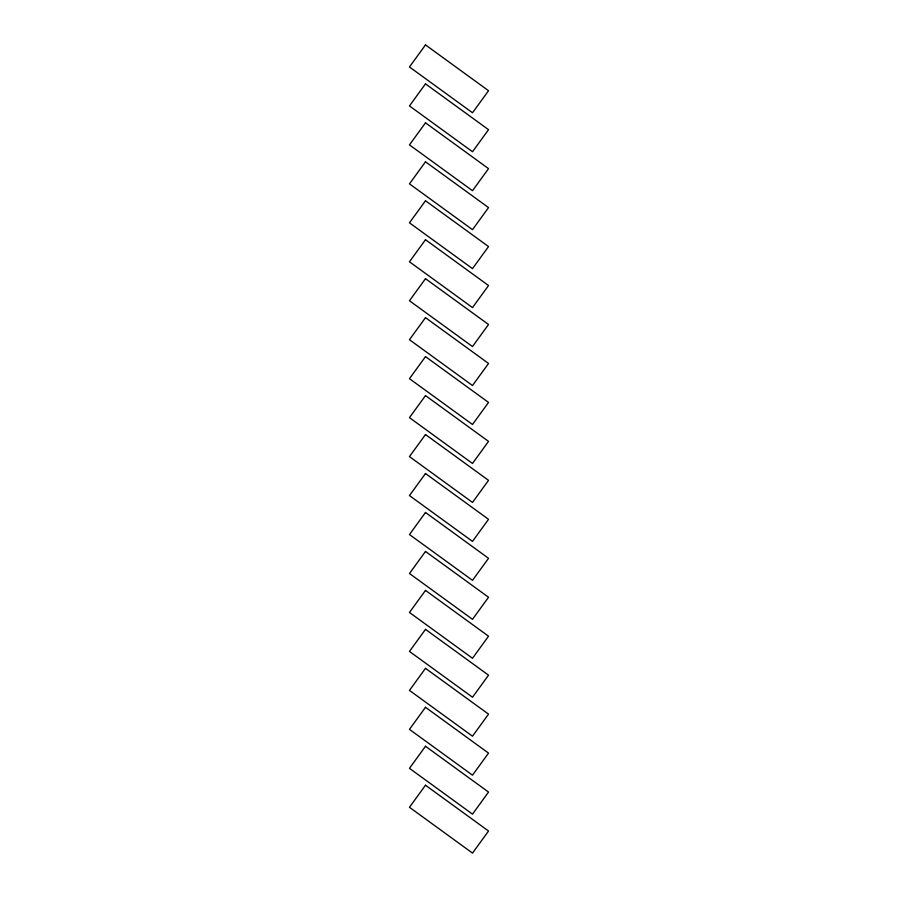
<?xml version="1.0" encoding="UTF-8"?>
<svg xmlns="http://www.w3.org/2000/svg" width="898" height="898" viewBox="0 0 898 898"><rect width="100%" height="100%" fill="white"/><g stroke="black" fill="none" stroke-linecap="round" stroke-linejoin="round"><path stroke-width="1.35" d="M425.495 44.9L409.466 66.968L472.505 112.766L488.534 90.709L425.495 44.9M425.495 83.862L409.466 105.93L472.505 151.74L488.534 129.671L425.495 83.862M425.495 122.824L409.466 144.892L472.505 190.702L488.534 168.633L425.495 122.824M425.495 161.797L409.466 183.866L472.505 229.663L488.534 207.595L425.495 161.797M425.495 200.759L409.466 222.827L472.505 268.625L488.534 246.568L425.495 200.759M425.495 239.721L409.466 261.789L472.505 307.599L488.534 285.53L425.495 239.721M425.495 278.683L409.466 300.751L472.505 346.561L488.534 324.492L425.495 278.683M425.495 317.656L409.466 339.713L472.505 385.523L488.534 363.454L425.495 317.656M425.495 356.618L409.466 378.687L472.505 424.485L488.534 402.427L425.495 356.618M425.495 395.58L409.466 417.649L472.505 463.458L488.534 441.389L425.495 395.58M425.495 434.542L409.466 456.611L472.505 502.42L488.534 480.351L425.495 434.542M425.495 473.515L409.466 495.573L472.505 541.382L488.534 519.313L425.495 473.515M425.495 512.477L409.466 534.546L472.505 580.344L488.534 558.287L425.495 512.477M425.495 551.439L409.466 573.508L472.505 619.317L488.534 597.249L425.495 551.439M425.495 590.401L409.466 612.47L472.505 658.279L488.534 636.211L425.495 590.401M425.495 629.375L409.466 651.432L472.505 697.241L488.534 675.173L425.495 629.375M425.495 668.337L409.466 690.405L472.505 736.203L488.534 714.135L425.495 668.337M425.495 707.298L409.466 729.367L472.505 775.176L488.534 753.108L425.495 707.298M425.495 746.26L409.466 768.329L472.505 814.138L488.534 792.07L425.495 746.26M425.495 785.234L409.466 807.291L472.505 853.1L488.534 831.032L425.495 785.234"/></g></svg>
